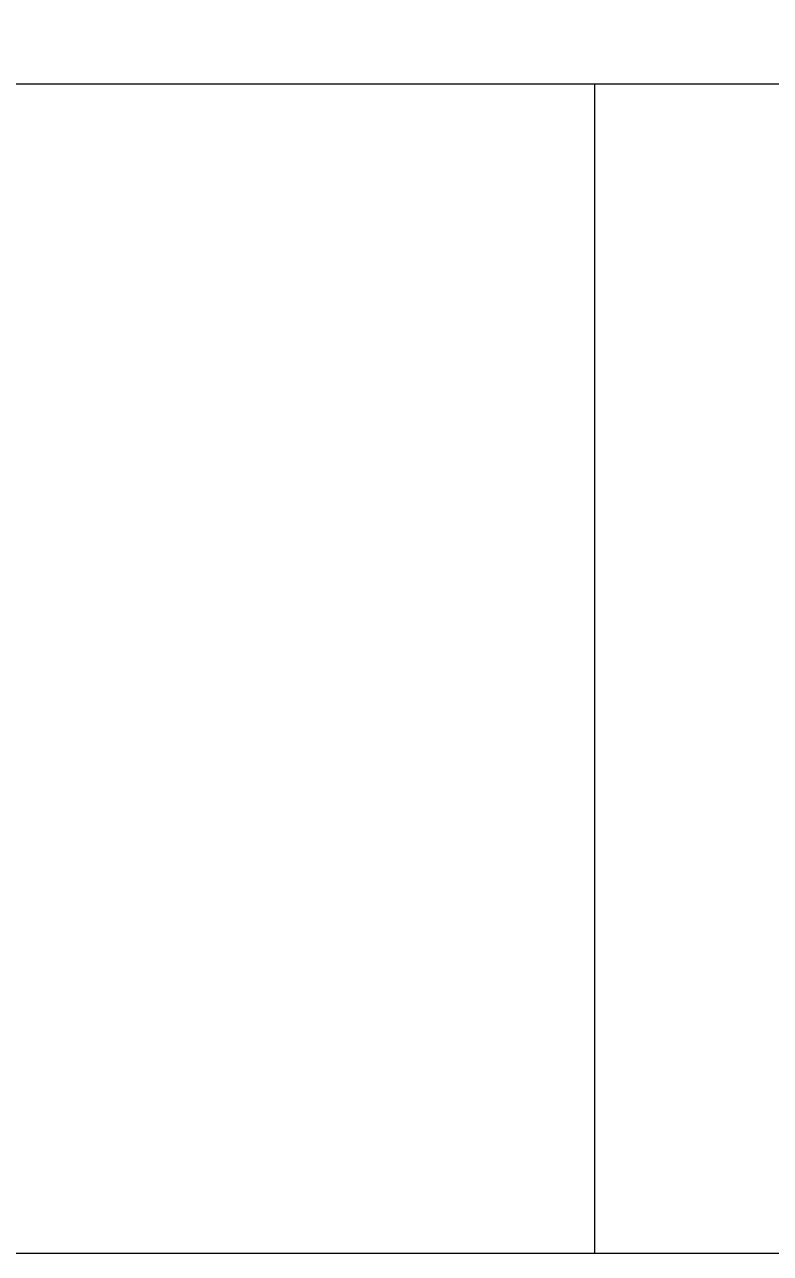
# Model space of a CAD drawing. Extents: x -12260 to 57327, y -29287 to 19916.
# Drawn here: x 45194.82 to 45207.28, y -3659.6 to -3639.08 of the extents above; entities that cross this region are included whole.
import ezdxf

# ---------------------------------------------------------------- set-up
doc = ezdxf.new("R2010")
doc.units = 0
doc.header["$LTSCALE"] = 0.25
doc.linetypes.add('DASHDOT', pattern=[25.4, 12.7, -6.35, 0, -6.35])
for name, color, linetype, lineweight in [('01-First Floor$0$LOADING', 253, 'Continuous', 5), ('01-First Floor$0$NEW Wall', 166, 'Continuous', 5), ('E-DIM', 6, 'Continuous', 18), ('E-LITE-CLNG-CNDT', 6, 'DASHDOT', 35)]:
    doc.layers.add(name, color=color, linetype=linetype, lineweight=lineweight)
doc.styles.get("Standard").update_dxf_attribs({"font": 'romans.shx'})
doc.dimstyles.get("Standard").update_dxf_attribs({"dimtxt": 150, "dimasz": 150, "dimexe": 0.18, "dimexo": 0.0625, "dimgap": 0.09, "dimtad": 0, "dimtih": 1, "dimtoh": 1, "dimdec": 0, "dimlfac": 0.1, "dimzin": 0, "dimdsep": 46, "dimtxsty": 'Standard', "dimcen": 0.09, "dimclrd": 6, "dimadec": 0, "dimazin": 0, "dimtfac": 1, "dimtdec": 0, "dimtofl": 0, "dimtmove": 0, "dimatfit": 3, "dimfxl": 1, "dimtolj": 1, "dimtzin": 0, "dimarcsym": 0})

# ---------------------------------------------------------------- blocks, each defined once
blk = doc.blocks.new('*X410')
at = {"color": 0}
for p, q in [((5, 3), (5, 3)), ((5, 3), (5, 3)), ((5, 3), (5, 3)), ((5, 3), (5, 3)), ((5, 3), (5, 3)), ((5, 3), (5, 3)), ((5, 3), (5, 3)), ((5, 3), (5, 3)), ((5, 3), (5, 3)), ((5, 3), (5, 3)), ((5, 3), (5, 3)), ((5, 3), (5, 3)), ((5, 3), (5, 3)), ((5, 3), (5, 3)), ((5, 3), (5, 3)), ((5, 3), (5, 3)), ((5, 3), (5, 3)), ((5, 3), (5, 3)), ((5, 3), (5, 3)), ((5, 3), (5, 3)), ((5, 3), (5, 3)), ((5, 3), (5, 3)), ((5, 3), (5, 3)), ((5, 3), (5, 3)), ((5, 3), (5, 3)), ((5, 3), (5, 3)), ((5, 3), (5, 3)), ((5, 3), (5, 3)), ((5, 3), (5, 3)), ((5, 3), (5, 3)), ((5, 3), (5, 3)), ((5, 3), (5, 3)), ((5, 3), (5, 3)), ((5, 3), (5, 3)), ((5, 3), (5, 3)), ((5, 3), (5, 3)), ((5, 3), (5, 3)), ((5, 3), (5, 3)), ((5, 3), (5, 3)), ((5, 3), (5, 3)), ((5, 3), (5, 3)), ((5, 3), (5, 3)), ((5, 3), (5, 3)), ((5, 3), (5, 3)), ((5, 3), (5, 3)), ((5, 3), (5, 3)), ((5, 3), (5, 3)), ((5, 3), (5, 3)), ((5, 3), (5, 3)), ((5, 3), (5, 3)), ((5, 3), (5, 3)), ((5, 3), (5, 3)), ((5, 3), (5, 3)), ((5, 3), (5, 3)), ((5, 3), (5, 3)), ((5, 3), (5, 3)), ((5, 3), (5, 3)), ((5, 3), (5, 3)), ((5, 3), (5, 3)), ((5, 3), (5, 3)), ((5, 3), (5, 3)), ((5, 3), (5, 3)), ((5, 3), (5, 3)), ((5, 3), (5, 3)), ((5, 3), (5, 3)), ((5, 3), (5, 3)), ((6, 3), (5, 3)), ((5, 3), (5, 3)), ((6, 3), (5, 3)), ((5, 3), (5, 3)), ((6, 3), (5, 3)), ((5, 3), (5, 3)), ((6, 3), (5, 3)), ((5, 3), (5, 3)), ((5, 3), (5, 3)), ((5, 3), (5, 3)), ((5, 3), (5, 3)), ((5, 3), (5, 3)), ((5, 3), (5, 3)), ((5, 3), (5, 3)), ((5, 3), (5, 3)), ((5, 3), (5, 3)), ((5, 3), (5, 3)), ((5, 3), (5, 3)), ((5, 3), (5, 3)), ((5, 3), (5, 3)), ((5, 3), (5, 3)), ((5, 3), (5, 3)), ((5, 3), (5, 3)), ((5, 3), (5, 3)), ((5, 3), (5, 3)), ((5, 3), (5, 3)), ((5, 3), (5, 3)), ((5, 3), (5, 3)), ((5, 3), (5, 3)), ((5, 3), (5, 3)), ((6, 3), (6, 3)), ((6, 3), (6, 3)), ((6, 3), (6, 3)), ((6, 3), (6, 3)), ((6, 3), (6, 3)), ((6, 3), (6, 3)), ((6, 3), (6, 3)), ((6, 3), (6, 3)), ((6, 3), (6, 3)), ((6, 3), (6, 3)), ((6, 3), (6, 3)), ((6, 3), (6, 3)), ((6, 3), (6, 3)), ((6, 3), (6, 3)), ((6, 3), (6, 3)), ((6, 3), (6, 3)), ((6, 3), (6, 3)), ((6, 3), (6, 3)), ((6, 3), (6, 3)), ((6, 3), (6, 3)), ((6, 3), (6, 3)), ((6, 3), (6, 3)), ((6, 3), (6, 3)), ((6, 3), (6, 3)), ((6, 3), (6, 3)), ((6, 3), (6, 3)), ((6, 3), (6, 3)), ((6, 3), (6, 3)), ((6, 3), (6, 3)), ((6, 3), (6, 3)), ((6, 3), (6, 3)), ((6, 3), (6, 3)), ((6, 3), (6, 3)), ((6, 3), (6, 3)), ((6, 3), (6, 3)), ((6, 3), (6, 3)), ((6, 3), (6, 3)), ((6, 3), (6, 3)), ((6, 3), (6, 3)), ((6, 3), (6, 3)), ((6, 3), (6, 3)), ((6, 3), (6, 3)), ((6, 3), (6, 3)), ((6, 3), (6, 3)), ((6, 3), (6, 3)), ((6, 3), (6, 3)), ((6, 3), (6, 3)), ((6, 3), (6, 3)), ((6, 3), (6, 3)), ((6, 3), (6, 3)), ((6, 3), (6, 3)), ((6, 3), (6, 3)), ((6, 3), (6, 3)), ((6, 3), (6, 3)), ((6, 3), (6, 3)), ((6, 3), (6, 3)), ((6, 3), (6, 3)), ((6, 3), (6, 3)), ((6, 3), (6, 3)), ((6, 3), (6, 3)), ((6, 3), (6, 3)), ((6, 3), (6, 3)), ((6, 3), (6, 3)), ((6, 3), (6, 3)), ((6, 3), (6, 3)), ((6, 3), (6, 3)), ((6, 3), (6, 3)), ((6, 3), (6, 3)), ((6, 3), (6, 3)), ((6, 3), (6, 3)), ((6, 3), (6, 3)), ((6, 3), (6, 3)), ((6, 3), (6, 3)), ((6, 3), (6, 3)), ((6, 3), (6, 3)), ((6, 3), (6, 3)), ((6, 3), (6, 3)), ((6, 3), (6, 3)), ((6, 3), (6, 3)), ((6, 3), (6, 3)), ((6, 3), (6, 3)), ((6, 3), (6, 3)), ((6, 3), (6, 3)), ((6, 3), (6, 3)), ((6, 3), (6, 3)), ((6, 3), (6, 3)), ((6, 3), (6, 3)), ((6, 3), (6, 3)), ((6, 3), (6, 3)), ((6, 3), (6, 3)), ((6, 3), (6, 3)), ((6, 3), (6, 3)), ((6, 3), (6, 3)), ((6, 3), (6, 3)), ((6, 3), (6, 3)), ((6, 3), (6, 3)), ((6, 3), (6, 3)), ((6, 3), (6, 3)), ((6, 3), (6, 3)), ((6, 3), (6, 3)), ((6, 3), (6, 3)), ((6, 3), (6, 3)), ((6, 3), (6, 3)), ((6, 3), (6, 3)), ((6, 3), (6, 3)), ((6, 3), (6, 3)), ((6, 3), (6, 3)), ((6, 3), (6, 3)), ((6, 3), (6, 3)), ((6, 3), (6, 3)), ((6, 3), (6, 3)), ((6, 3), (6, 3)), ((6, 3), (6, 3)), ((6, 3), (6, 3)), ((6, 3), (6, 3)), ((6, 3), (6, 3)), ((6, 3), (6, 3)), ((6, 3), (6, 3)), ((6, 3), (6, 3)), ((6, 3), (6, 3)), ((6, 3), (6, 3)), ((6, 3), (6, 3)), ((6, 3), (6, 3)), ((6, 3), (6, 3)), ((6, 3), (6, 3)), ((6, 3), (6, 3)), ((6, 3), (6, 3)), ((6, 3), (6, 3)), ((6, 3), (6, 3)), ((6, 3), (6, 3)), ((6, 3), (6, 3)), ((6, 3), (6, 3)), ((6, 3), (6, 3)), ((6, 3), (6, 3)), ((6, 3), (6, 3)), ((6, 3), (6, 3)), ((6, 3), (6, 3)), ((6, 3), (6, 3)), ((6, 3), (6, 3)), ((6, 3), (6, 3)), ((6, 3), (6, 3)), ((6, 3), (6, 3)), ((6, 3), (6, 3)), ((6, 3), (6, 3)), ((6, 3), (6, 3)), ((6, 3), (6, 3)), ((6, 3), (6, 3)), ((6, 3), (6, 3)), ((6, 3), (6, 3)), ((6, 3), (6, 3)), ((6, 3), (6, 3)), ((6, 3), (6, 3)), ((6, 3), (6, 3)), ((6, 3), (6, 3)), ((6, 3), (6, 3)), ((6, 3), (6, 3)), ((6, 3), (6, 3)), ((6, 3), (6, 3)), ((6, 3), (6, 3)), ((6, 3), (6, 3)), ((6, 3), (6, 3)), ((6, 3), (6, 3)), ((6, 3), (6, 3)), ((6, 3), (6, 3)), ((6, 3), (6, 3)), ((6, 3), (6, 3)), ((6, 3), (6, 3)), ((6, 3), (6, 3)), ((6, 3), (6, 3)), ((6, 3), (6, 3)), ((6, 3), (6, 3)), ((6, 3), (6, 3)), ((6, 3), (6, 3)), ((6, 3), (6, 3)), ((6, 3), (6, 3)), ((6, 3), (6, 3)), ((6, 3), (6, 3)), ((6, 3), (6, 3)), ((6, 3), (6, 3)), ((6, 3), (6, 3)), ((6, 3), (6, 3)), ((6, 3), (6, 3)), ((6, 3), (6, 3)), ((6, 3), (6, 3)), ((6, 3), (6, 3)), ((6, 3), (6, 3)), ((6, 3), (6, 3)), ((6, 3), (6, 3)), ((6, 3), (6, 3)), ((6, 3), (6, 3)), ((6, 3), (6, 3)), ((6, 3), (6, 3)), ((6, 3), (6, 3)), ((6, 3), (6, 3)), ((6, 3), (6, 3)), ((6, 3), (6, 3)), ((6, 3), (6, 3)), ((6, 3), (6, 3)), ((6, 3), (6, 3)), ((6, 3), (6, 3)), ((6, 3), (6, 3)), ((6, 3), (6, 3)), ((6, 3), (6, 3)), ((6, 3), (6, 3)), ((6, 3), (5, 3)), ((6, 3), (5, 3)), ((6, 3), (5, 3)), ((6, 3), (5, 3)), ((6, 3), (5, 3)), ((6, 3), (6, 3)), ((6, 3), (6, 3)), ((6, 3), (6, 3)), ((6, 3), (6, 3)), ((6, 3), (6, 3)), ((6, 3), (6, 3)), ((6, 3), (6, 3)), ((6, 3), (6, 3)), ((6, 3), (6, 3)), ((6, 3), (6, 3)), ((6, 3), (6, 3)), ((6, 3), (6, 3)), ((6, 3), (6, 3)), ((6, 3), (6, 3)), ((6, 3), (6, 3)), ((6, 3), (6, 3)), ((6, 3), (6, 3)), ((6, 3), (6, 3)), ((6, 3), (6, 3)), ((6, 3), (6, 3)), ((6, 3), (6, 3)), ((6, 3), (6, 3)), ((6, 3), (6, 3)), ((6, 3), (6, 3)), ((6, 3), (6, 3)), ((6, 3), (6, 3)), ((6, 3), (6, 3)), ((6, 3), (6, 3)), ((6, 3), (6, 3)), ((6, 3), (6, 3)), ((6, 3), (6, 3)), ((6, 3), (6, 3)), ((6, 3), (6, 3)), ((6, 3), (6, 3)), ((6, 3), (6, 3)), ((6, 3), (6, 3)), ((6, 3), (6, 3)), ((6, 3), (6, 3)), ((6, 3), (6, 3)), ((6, 3), (6, 3)), ((6, 3), (6, 3)), ((6, 3), (6, 3)), ((6, 3), (6, 3)), ((6, 3), (6, 3)), ((6, 3), (6, 3)), ((6, 3), (6, 3)), ((6, 3), (6, 3)), ((6, 3), (6, 3)), ((6, 3), (6, 3)), ((6, 3), (6, 3)), ((6, 3), (6, 3)), ((6, 3), (6, 3)), ((6, 3), (6, 3)), ((6, 3), (6, 3)), ((6, 3), (6, 3)), ((6, 3), (6, 3)), ((6, 3), (6, 3)), ((6, 3), (6, 3)), ((6, 3), (6, 3)), ((6, 3), (6, 3)), ((6, 3), (6, 3)), ((6, 3), (6, 3)), ((6, 3), (6, 3)), ((6, 3), (6, 3)), ((6, 3), (6, 3)), ((6, 3), (6, 3)), ((6, 3), (6, 3)), ((6, 3), (6, 3)), ((6, 3), (6, 3)), ((6, 3), (6, 3)), ((6, 3), (6, 3)), ((6, 3), (6, 3)), ((6, 3), (6, 3)), ((6, 3), (6, 3)), ((6, 3), (6, 3)), ((6, 3), (6, 3)), ((6, 3), (6, 3)), ((6, 3), (6, 3)), ((6, 3), (6, 3)), ((6, 3), (6, 3)), ((6, 3), (6, 3)), ((6, 3), (6, 3)), ((6, 3), (6, 3)), ((6, 3), (6, 3)), ((6, 3), (6, 3)), ((6, 3), (6, 3)), ((6, 3), (6, 3)), ((6, 3), (6, 3)), ((6, 3), (6, 3)), ((6, 3), (6, 3)), ((6, 3), (6, 3)), ((6, 3), (6, 3)), ((6, 3), (6, 3)), ((6, 3), (6, 3)), ((6, 3), (6, 3)), ((6, 3), (6, 3)), ((6, 3), (6, 3)), ((6, 3), (6, 3)), ((6, 3), (6, 3)), ((6, 3), (6, 3)), ((6, 3), (6, 3)), ((6, 3), (6, 3)), ((6, 3), (6, 3)), ((6, 3), (6, 3)), ((6, 3), (6, 3)), ((6, 3), (6, 3)), ((6, 3), (6, 3)), ((6, 3), (6, 3)), ((6, 3), (6, 3)), ((6, 3), (6, 3)), ((6, 3), (6, 3)), ((6, 3), (6, 3)), ((6, 3), (6, 3)), ((6, 3), (6, 3)), ((6, 3), (6, 3)), ((6, 3), (6, 3)), ((6, 3), (6, 3)), ((6, 3), (6, 3)), ((6, 3), (6, 3)), ((6, 3), (6, 3)), ((6, 3), (6, 3)), ((6, 3), (6, 3)), ((6, 3), (6, 3)), ((6, 3), (6, 3)), ((6, 3), (6, 3)), ((6, 3), (6, 3)), ((6, 3), (6, 3)), ((6, 3), (6, 3)), ((6, 3), (6, 3)), ((6, 3), (6, 3)), ((6, 3), (6, 3)), ((6, 3), (6, 3)), ((6, 3), (6, 3)), ((6, 3), (6, 3)), ((6, 3), (6, 3)), ((6, 3), (6, 3)), ((6, 3), (6, 3)), ((6, 3), (6, 3)), ((6, 3), (6, 3)), ((6, 3), (6, 3)), ((6, 3), (6, 3)), ((6, 3), (6, 3)), ((6, 3), (6, 3)), ((6, 3), (6, 3)), ((6, 3), (6, 3)), ((6, 3), (6, 3)), ((6, 3), (6, 3)), ((6, 3), (6, 3)), ((6, 3), (6, 3)), ((6, 3), (6, 3)), ((6, 3), (6, 3)), ((6, 3), (6, 3)), ((6, 3), (6, 3)), ((6, 3), (6, 3)), ((6, 3), (6, 3)), ((6, 3), (6, 3)), ((6, 3), (6, 3)), ((6, 3), (6, 3)), ((6, 3), (6, 3)), ((6, 3), (6, 3)), ((6, 3), (6, 3)), ((6, 3), (6, 3)), ((6, 3), (6, 3)), ((6, 3), (6, 3)), ((6, 3), (6, 3)), ((6, 3), (6, 3)), ((6, 3), (6, 3)), ((6, 3), (6, 3)), ((6, 3), (6, 3)), ((6, 3), (6, 3)), ((6, 3), (6, 3)), ((6, 3), (6, 3)), ((6, 3), (6, 3)), ((6, 3), (6, 3)), ((6, 3), (6, 3)), ((6, 3), (6, 3)), ((6, 3), (6, 3)), ((6, 3), (6, 3)), ((6, 3), (6, 3)), ((6, 3), (6, 3)), ((6, 3), (6, 3)), ((6, 3), (6, 3)), ((6, 3), (6, 3)), ((6, 3), (6, 3)), ((6, 3), (6, 3)), ((6, 3), (6, 3)), ((6, 3), (6, 3)), ((6, 3), (6, 3)), ((6, 3), (6, 3)), ((6, 3), (6, 3)), ((6, 3), (6, 3)), ((6, 3), (6, 3)), ((6, 3), (6, 3)), ((6, 3), (6, 3)), ((6, 3), (6, 3)), ((6, 3), (6, 3)), ((6, 3), (6, 3)), ((6, 3), (6, 3)), ((6, 3), (6, 3)), ((6, 3), (6, 3)), ((6, 3), (6, 3)), ((6, 3), (6, 3)), ((6, 3), (6, 3)), ((6, 3), (6, 3)), ((6, 3), (6, 3)), ((6, 3), (6, 3)), ((6, 3), (6, 3)), ((6, 3), (6, 3)), ((6, 3), (6, 3)), ((6, 3), (6, 3)), ((6, 3), (6, 3)), ((6, 3), (6, 3)), ((6, 3), (6, 3)), ((6, 3), (6, 3)), ((6, 3), (6, 3)), ((6, 3), (6, 3)), ((6, 3), (6, 3)), ((6, 3), (6, 3)), ((6, 3), (6, 3)), ((6, 3), (6, 3)), ((6, 3), (6, 3)), ((6, 3), (6, 3)), ((6, 3), (6, 3)), ((6, 3), (6, 3)), ((6, 3), (6, 3)), ((6, 3), (6, 3)), ((6, 3), (6, 3)), ((6, 3), (6, 3)), ((6, 3), (6, 3)), ((6, 3), (6, 3)), ((6, 3), (6, 3)), ((6, 3), (6, 3)), ((6, 3), (6, 3)), ((6, 3), (6, 3)), ((6, 3), (6, 3)), ((6, 3), (6, 3)), ((6, 3), (6, 3)), ((6, 3), (6, 3)), ((6, 3), (6, 3)), ((6, 3), (6, 3)), ((6, 3), (6, 3)), ((6, 3), (6, 3)), ((6, 3), (6, 3)), ((6, 3), (6, 3)), ((6, 3), (6, 3)), ((6, 3), (6, 3)), ((6, 3), (6, 3)), ((6, 3), (6, 3)), ((6, 3), (6, 3)), ((6, 3), (6, 3)), ((6, 3), (6, 3)), ((6, 3), (6, 3)), ((6, 3), (6, 3)), ((6, 3), (6, 3)), ((6, 3), (6, 3)), ((6, 3), (6, 3)), ((6, 3), (6, 3)), ((6, 3), (6, 3)), ((6, 3), (6, 3)), ((6, 3), (6, 3)), ((6, 3), (6, 3)), ((6, 3), (6, 3)), ((6, 3), (6, 3)), ((6, 3), (6, 3)), ((6, 3), (6, 3)), ((6, 3), (6, 3)), ((6, 3), (6, 3)), ((6, 3), (6, 3)), ((6, 3), (6, 3)), ((6, 3), (6, 3)), ((6, 3), (6, 3)), ((6, 3), (6, 3)), ((6, 3), (6, 3)), ((6, 3), (6, 3)), ((6, 3), (6, 3)), ((6, 3), (6, 3)), ((6, 3), (6, 3)), ((6, 3), (6, 3)), ((6, 3), (6, 3)), ((6, 3), (6, 3)), ((6, 3), (6, 3)), ((6, 3), (6, 3)), ((6, 3), (6, 3)), ((6, 3), (6, 3)), ((6, 3), (6, 3)), ((6, 3), (6, 3)), ((6, 3), (6, 3)), ((6, 3), (6, 3)), ((6, 3), (6, 3)), ((6, 3), (6, 3)), ((6, 3), (6, 3)), ((6, 3), (6, 3)), ((6, 3), (6, 3)), ((6, 3), (6, 3)), ((6, 3), (6, 3)), ((6, 3), (6, 3)), ((6, 3), (6, 3)), ((6, 3), (6, 3)), ((6, 3), (6, 3)), ((6, 3), (6, 3)), ((6, 3), (6, 3)), ((6, 3), (6, 3)), ((6, 3), (6, 3)), ((6, 3), (6, 3)), ((6, 3), (6, 3)), ((6, 3), (6, 3)), ((6, 3), (6, 3)), ((6, 3), (6, 3)), ((6, 3), (6, 3)), ((6, 3), (6, 3)), ((6, 3), (6, 3)), ((6, 3), (6, 3)), ((6, 3), (6, 3)), ((6, 3), (6, 3)), ((6, 3), (6, 3)), ((6, 3), (6, 3)), ((6, 3), (6, 3))]:
    blk.add_line(p, q, dxfattribs=at)
blk = doc.blocks.new('*X411')
at = {"color": 0}
for p, q in [((13, 1), (13, 1)), ((13, 1), (13, 1)), ((13, 1), (13, 1)), ((13, 1), (13, 1)), ((13, 1), (13, 1)), ((13, 1), (13, 1)), ((13, 1), (13, 1)), ((13, 1), (13, 1)), ((13, 1), (13, 1)), ((13, 1), (13, 1)), ((13, 1), (13, 1)), ((13, 1), (13, 1)), ((13, 1), (13, 1)), ((13, 1), (13, 1)), ((13, 1), (13, 1)), ((13, 1), (14, 1)), ((13, 1), (14, 1)), ((13, 1), (14, 1)), ((13, 1), (13, 1)), ((13, 1), (13, 1)), ((13, 1), (13, 1)), ((13, 1), (13, 1)), ((13, 1), (13, 1)), ((13, 1), (13, 1)), ((13, 1), (13, 1)), ((13, 1), (13, 1)), ((13, 1), (13, 1)), ((13, 1), (13, 1)), ((13, 1), (13, 1)), ((13, 1), (13, 1)), ((13, 1), (13, 1)), ((13, 1), (13, 1)), ((13, 1), (13, 1)), ((13, 1), (13, 1)), ((13, 1), (13, 1)), ((13, 1), (13, 1)), ((13, 1), (13, 1)), ((13, 1), (13, 1)), ((13, 1), (13, 1)), ((13, 1), (13, 1)), ((13, 1), (13, 1)), ((13, 1), (13, 1)), ((13, 1), (13, 1)), ((13, 1), (13, 1)), ((13, 1), (13, 1)), ((13, 1), (13, 1)), ((13, 1), (13, 1)), ((13, 1), (13, 1)), ((13, 1), (13, 1)), ((13, 1), (13, 1)), ((13, 1), (13, 1)), ((13, 1), (13, 1)), ((13, 1), (13, 1)), ((13, 1), (13, 1)), ((13, 1), (13, 1)), ((13, 1), (13, 1)), ((13, 1), (13, 1)), ((13, 1), (13, 1)), ((13, 1), (13, 1)), ((13, 1), (13, 1)), ((13, 1), (13, 1)), ((13, 1), (13, 1)), ((13, 1), (13, 1)), ((13, 1), (13, 1)), ((13, 1), (13, 1)), ((13, 1), (13, 1)), ((13, 1), (13, 1)), ((13, 1), (13, 1)), ((13, 1), (13, 1)), ((13, 1), (13, 1)), ((13, 1), (13, 1)), ((13, 1), (13, 1)), ((13, 1), (13, 1)), ((13, 1), (13, 1)), ((13, 1), (13, 1)), ((13, 1), (13, 1)), ((13, 1), (13, 1)), ((13, 1), (13, 1)), ((13, 1), (13, 1)), ((13, 1), (13, 1)), ((13, 1), (13, 1)), ((13, 1), (13, 1)), ((13, 1), (13, 1)), ((13, 1), (13, 1)), ((13, 1), (13, 1)), ((13, 1), (13, 1)), ((13, 1), (13, 1)), ((13, 1), (13, 1)), ((13, 1), (13, 1)), ((13, 1), (13, 1)), ((13, 1), (13, 1)), ((13, 1), (13, 1)), ((13, 1), (13, 1)), ((13, 1), (13, 1)), ((13, 1), (13, 1)), ((13, 1), (13, 1)), ((13, 1), (13, 1)), ((13, 1), (13, 1)), ((13, 1), (13, 1)), ((13, 1), (13, 1)), ((13, 1), (13, 1)), ((13, 1), (13, 1)), ((13, 1), (13, 1)), ((13, 1), (13, 1)), ((13, 1), (13, 1)), ((13, 1), (13, 1)), ((13, 1), (13, 1)), ((13, 1), (13, 1)), ((13, 1), (13, 1)), ((13, 1), (13, 1)), ((13, 1), (13, 1)), ((13, 1), (13, 1)), ((13, 1), (13, 1)), ((13, 1), (13, 1)), ((13, 1), (13, 1)), ((13, 1), (13, 1)), ((13, 1), (13, 1)), ((13, 1), (13, 1)), ((13, 1), (13, 1)), ((13, 1), (13, 1)), ((13, 1), (13, 1)), ((13, 1), (13, 1)), ((13, 1), (13, 1)), ((13, 1), (14, 1)), ((13, 0), (13, 0)), ((13, 0), (13, 0)), ((13, 0), (13, 0)), ((13, 0), (13, 0)), ((13, 0), (13, 0)), ((13, 0), (13, 0)), ((13, 0), (13, 0)), ((13, 0), (13, 0)), ((13, 0), (13, 0)), ((13, 0), (13, 0)), ((13, 0), (13, 0)), ((13, 0), (13, 0)), ((13, 0), (13, 0)), ((13, 0), (13, 0)), ((13, 0), (13, 0)), ((13, 0), (13, 0)), ((13, 0), (13, 0)), ((13, 0), (13, 0)), ((13, 0), (13, 0)), ((13, 0), (13, 0)), ((13, 0), (13, 0)), ((13, 0), (13, 0)), ((13, 0), (13, 0)), ((13, 0), (13, 0)), ((13, 0), (13, 0)), ((13, 0), (13, 0)), ((13, 0), (13, 0)), ((13, 0), (13, 0)), ((13, 0), (13, 0)), ((13, 0), (13, 0)), ((13, 0), (13, 0)), ((13, 0), (13, 0)), ((13, 0), (13, 0)), ((13, 0), (13, 0)), ((13, 0), (13, 0)), ((13, 0), (13, 0)), ((13, 0), (13, 0)), ((13, 0), (13, 0)), ((13, 0), (13, 0)), ((13, 0), (13, 0)), ((13, 0), (13, 0)), ((13, 0), (13, 0)), ((13, 0), (13, 0)), ((13, 0), (13, 0)), ((13, 0), (13, 0)), ((13, 0), (13, 0)), ((13, 0), (13, 0)), ((13, 0), (13, 0)), ((13, 0), (14, 0)), ((13, 0), (14, 0)), ((13, 0), (13, 0)), ((13, 0), (14, 0)), ((14, 1), (14, 1)), ((14, 1), (14, 1)), ((14, 1), (14, 1)), ((14, 1), (14, 1)), ((14, 1), (14, 1)), ((14, 1), (14, 1)), ((14, 1), (14, 1)), ((14, 1), (14, 1)), ((14, 1), (14, 1)), ((14, 1), (14, 1)), ((14, 1), (14, 1)), ((14, 1), (14, 1)), ((14, 1), (14, 1)), ((14, 1), (14, 1)), ((14, 1), (14, 1)), ((14, 1), (14, 1)), ((14, 1), (14, 1)), ((14, 1), (14, 1)), ((14, 1), (14, 1)), ((14, 1), (14, 1)), ((14, 1), (14, 1)), ((14, 1), (14, 1)), ((14, 1), (14, 1)), ((14, 1), (14, 1)), ((14, 1), (14, 1)), ((14, 1), (14, 1)), ((14, 1), (14, 1)), ((14, 1), (14, 1)), ((14, 1), (14, 1)), ((14, 1), (14, 1)), ((14, 1), (14, 1)), ((14, 1), (14, 1)), ((14, 1), (14, 1)), ((14, 1), (14, 1)), ((14, 1), (14, 1)), ((14, 1), (14, 1)), ((14, 1), (14, 1)), ((14, 1), (14, 1)), ((14, 1), (14, 1)), ((14, 1), (14, 1)), ((14, 1), (14, 1)), ((14, 1), (14, 1)), ((14, 1), (14, 1)), ((14, 1), (14, 1)), ((14, 1), (14, 1)), ((14, 1), (14, 1)), ((14, 1), (14, 1)), ((14, 1), (14, 1)), ((14, 1), (14, 1)), ((14, 1), (14, 1)), ((14, 1), (14, 1)), ((14, 1), (14, 1)), ((14, 1), (14, 1)), ((14, 1), (14, 1)), ((14, 1), (14, 1)), ((14, 1), (14, 1)), ((14, 1), (14, 1)), ((14, 1), (14, 1)), ((14, 1), (14, 1)), ((14, 1), (14, 1)), ((14, 1), (14, 1)), ((14, 1), (14, 1)), ((14, 1), (14, 1)), ((14, 1), (14, 1)), ((14, 1), (14, 1)), ((14, 1), (14, 1)), ((14, 1), (14, 1)), ((14, 1), (14, 1)), ((14, 1), (14, 1)), ((14, 1), (14, 1)), ((14, 1), (14, 1)), ((14, 1), (14, 1)), ((14, 1), (14, 1)), ((14, 1), (14, 1)), ((14, 1), (14, 1)), ((14, 1), (14, 1)), ((14, 1), (14, 1)), ((14, 1), (14, 1)), ((14, 1), (14, 1)), ((14, 1), (14, 1)), ((14, 1), (14, 1)), ((14, 1), (14, 1)), ((14, 1), (14, 1)), ((14, 1), (14, 1)), ((14, 1), (14, 1)), ((14, 1), (14, 1)), ((14, 1), (14, 1)), ((14, 1), (14, 1)), ((14, 1), (14, 1)), ((14, 1), (14, 1)), ((14, 1), (14, 1)), ((14, 1), (14, 1)), ((14, 1), (14, 1)), ((14, 1), (14, 1)), ((14, 0), (14, 0)), ((14, 0), (14, 0)), ((14, 0), (14, 0)), ((14, 0), (14, 0)), ((14, 0), (14, 0)), ((14, 0), (14, 0)), ((14, 0), (14, 0)), ((14, 0), (14, 0)), ((14, 0), (14, 0)), ((14, 0), (14, 0)), ((14, 0), (14, 0)), ((14, 0), (14, 0)), ((14, 0), (14, 0)), ((14, 0), (14, 0)), ((14, 0), (14, 0)), ((14, 0), (14, 0)), ((14, 0), (14, 0)), ((14, 0), (14, 0)), ((14, 0), (14, 0)), ((14, 0), (14, 0)), ((14, 0), (14, 0)), ((14, 0), (14, 0)), ((14, 0), (14, 0)), ((14, 0), (14, 0)), ((14, 0), (14, 0)), ((14, 0), (14, 0)), ((14, 0), (14, 0)), ((14, 0), (14, 0)), ((14, 0), (14, 0)), ((14, 0), (14, 0)), ((14, 0), (14, 0)), ((14, 0), (14, 0)), ((14, 0), (14, 0)), ((14, 0), (14, 0)), ((14, 0), (14, 0)), ((14, 0), (14, 0)), ((14, 0), (14, 0)), ((14, 0), (14, 0)), ((14, 0), (14, 0)), ((14, 0), (14, 0)), ((14, 0), (14, 0)), ((14, 0), (14, 0)), ((14, 0), (14, 0)), ((14, 0), (14, 0)), ((14, 0), (14, 0)), ((14, 0), (14, 0)), ((14, 0), (14, 0)), ((14, 0), (14, 0)), ((13, 0), (13, 0)), ((13, 0), (14, 0)), ((13, 0), (13, 0)), ((13, 0), (14, 0)), ((13, 0), (13, 0)), ((13, 0), (14, 0)), ((13, 0), (13, 0)), ((13, 0), (13, 0)), ((13, 0), (13, 0)), ((13, 0), (13, 0)), ((13, 0), (14, 0)), ((13, 0), (13, 0)), ((13, 0), (14, 0)), ((13, 0), (13, 0)), ((13, 0), (14, 0)), ((13, 0), (13, 0)), ((13, 0), (14, 0)), ((13, 0), (13, 0)), ((13, 0), (14, 0)), ((13, 0), (13, 0)), ((13, 0), (14, 0)), ((13, 0), (13, 0)), ((13, 0), (14, 0)), ((13, 0), (13, 0)), ((13, 0), (13, 0)), ((13, 0), (13, 0)), ((13, 0), (14, 0)), ((13, 0), (13, 0)), ((13, 0), (14, 0)), ((13, 0), (13, 0)), ((13, 0), (14, 0)), ((13, 0), (13, 0)), ((13, 0), (14, 0)), ((13, 0), (13, 0)), ((13, 0), (13, 0)), ((13, 0), (13, 0)), ((13, 0), (13, 0)), ((13, 0), (13, 0)), ((13, 0), (13, 0)), ((13, 0), (13, 0)), ((13, 0), (13, 0)), ((13, 0), (13, 0)), ((13, 0), (13, 0)), ((13, 0), (13, 0)), ((13, 0), (13, 0)), ((13, 0), (13, 0)), ((13, 0), (13, 0)), ((13, 0), (13, 0)), ((13, 0), (13, 0)), ((13, 0), (13, 0)), ((13, 0), (13, 0)), ((13, 0), (13, 0)), ((13, 0), (13, 0)), ((13, 0), (13, 0)), ((13, 0), (13, 0)), ((13, 0), (13, 0)), ((13, 0), (13, 0)), ((13, 0), (13, 0)), ((13, 0), (13, 0)), ((13, 0), (13, 0)), ((13, 0), (13, 0)), ((13, 0), (13, 0)), ((13, 0), (13, 0)), ((13, 0), (13, 0)), ((13, -1), (13, -1)), ((13, -1), (13, -1)), ((13, -1), (13, -1)), ((13, -1), (13, -1)), ((13, -1), (13, -1)), ((13, -1), (14, -1)), ((13, -1), (13, -1)), ((14, 0), (14, 0)), ((14, 0), (14, 0)), ((14, 0), (14, 0)), ((14, 0), (14, 0)), ((14, 0), (14, 0)), ((14, 0), (14, 0)), ((14, 0), (14, 0)), ((14, 0), (14, 0)), ((14, 0), (14, 0)), ((14, 0), (14, 0)), ((14, 0), (14, 0)), ((14, 0), (14, 0)), ((14, 0), (14, 0)), ((14, 0), (14, 0)), ((14, 0), (14, 0)), ((13, 0), (14, 0)), ((14, 0), (14, 0)), ((14, 0), (14, 0)), ((14, 0), (14, 0)), ((14, 0), (14, 0)), ((14, 0), (14, 0)), ((14, 0), (14, 0)), ((14, 0), (14, 0)), ((14, 0), (14, 0)), ((14, 0), (14, 0)), ((14, 0), (14, 0)), ((14, 0), (14, 0)), ((14, 0), (14, 0)), ((14, 0), (14, 0)), ((14, 0), (14, 0)), ((14, 0), (14, 0)), ((14, 0), (14, 0)), ((14, 0), (14, 0)), ((14, 0), (14, 0)), ((14, 0), (14, 0)), ((14, 0), (14, 0)), ((14, 0), (14, 0)), ((14, 0), (14, 0)), ((14, 0), (14, 0)), ((14, 0), (14, 0)), ((14, 0), (14, 0)), ((14, 0), (14, 0)), ((14, 0), (14, 0)), ((14, 0), (14, 0)), ((14, 0), (14, 0)), ((14, 0), (14, 0)), ((14, 0), (14, 0)), ((14, 0), (14, 0)), ((14, 0), (14, 0)), ((14, 0), (14, 0)), ((14, -1), (14, -1)), ((14, -1), (14, -1)), ((14, -1), (14, -1)), ((14, -1), (14, -1)), ((14, -1), (14, -1))]:
    blk.add_line(p, q, dxfattribs=at)
blk = doc.blocks.new('01-First Floor$0$GF21018-P')
at = {"color": 0}
for p, q in [((0.220494, 0.475631), (0.220494, 0.067498)), ((0.240011, 0.322592), (0.240011, 0.140001)), ((0.220494, 0.293723), (0.240011, 0.293723))]:
    blk.add_line(p, q, dxfattribs=at)
for points in [[(0.240011, 0.293723), (0.240011, 0.293723), (0.240011, 0.293723), (0.240011, 0.293723), (0.240011, 0.293723), (0.240011, 0.293723), (0.240011, 0.293723), (0.240011, 0.293723), (0.240011, 0.293723), (0.240011, 0.293723), (0.240011, 0.293723), (0.240011, 0.293723), (0.240011, 0.293723), (0.240011, 0.293723), (0.240011, 0.293723), (0.240011, 0.293723), (0.240011, 0.293723), (0.240011, 0.293723), (0.240011, 0.293723), (0.240011, 0.293723), (0.240011, 0.293723), (0.240011, 0.293723), (0.240011, 0.293723), (0.240011, 0.293723), (0.240011, 0.293723), (0.240011, 0.293723), (0.240011, 0.293723), (0.240011, 0.293723), (0.240011, 0.293723), (0.240011, 0.293723), (0.240011, 0.293723), (0.240011, 0.293723), (0.240011, 0.293723), (0.240011, 0.293723), (0.240011, 0.293723), (0.240011, 0.293723), (0.240011, 0.293723), (0.240011, 0.293723), (0.240011, 0.293723), (0.240011, 0.293723), (0.240011, 0.293723), (0.240011, 0.293723), (0.240011, 0.293723), (0.240011, 0.293723), (0.240011, 0.293723), (0.240011, 0.293723), (0.240011, 0.293723), (0.240011, 0.293723), (0.240011, 0.293723), (0.240011, 0.293723), (0.240011, 0.293723), (0.240011, 0.293723), (0.240011, 0.293723), (0.240011, 0.293723), (0.240011, 0.293723), (0.240011, 0.293723), (0.240011, 0.293723), (0.240011, 0.293723), (0.240011, 0.293723), (0.240011, 0.293723), (0.240011, 0.293723), (0.240011, 0.293723), (0.240011, 0.293723), (0.240011, 0.293723), (0.240011, 0.293723), (0.240011, 0.293723), (0.240011, 0.293723), (0.240011, 0.293723), (0.240011, 0.293723), (0.240011, 0.293723), (0.240011, 0.293723), (0.240011, 0.293723), (0.240011, 0.293723), (0.240011, 0.293723), (0.240011, 0.293723), (0.240011, 0.293723), (0.240011, 0.293723), (0.240011, 0.293723), (0.240011, 0.293723), (0.240011, 0.293723), (0.240011, 0.293723), (0.240011, 0.293723), (0.240011, 0.293723), (0.240011, 0.293723), (0.240011, 0.293723), (0.240011, 0.293723), (0.240011, 0.293723), (0.240011, 0.293723), (0.240011, 0.293723), (0.240011, 0.293723), (0.240011, 0.293723), (0.240011, 0.293723), (0.240011, 0.293723), (0.240011, 0.293723), (0.240011, 0.293723), (0.240011, 0.293723), (0.240011, 0.293723), (0.240011, 0.293723), (0.240011, 0.293723), (0.240011, 0.293723), (0.240011, 0.293723), (0.240011, 0.293723), (0.240011, 0.293723), (0.240011, 0.293723), (0.240011, 0.293723), (0.240011, 0.293723), (0.240011, 0.293723), (0.240011, 0.293723), (0.240011, 0.293723), (0.240011, 0.293723), (0.240011, 0.293723), (0.240011, 0.293723), (0.240011, 0.293723), (0.240011, 0.293723), (0.240011, 0.293723), (0.240011, 0.293723), (0.240011, 0.293723), (0.240011, 0.293723), (0.240011, 0.293723), (0.240011, 0.293723), (0.240011, 0.293723), (0.240011, 0.293723), (0.240011, 0.293723), (0.240011, 0.293723), (0.240011, 0.293723), (0.240011, 0.293723), (0.240011, 0.293723), (0.240011, 0.293723), (0.240011, 0.293723), (0.240011, 0.293723), (0.240011, 0.293723), (0.240011, 0.293723), (0.240011, 0.293723), (0.240011, 0.293723), (0.240011, 0.293723), (0.240011, 0.293723), (0.240011, 0.293723), (0.240011, 0.293723), (0.240011, 0.293723), (0.240011, 0.293723), (0.240011, 0.293723), (0.240011, 0.293723), (0.240011, 0.293723), (0.240011, 0.293723), (0.240011, 0.293723), (0.240011, 0.293723), (0.240011, 0.293723), (0.240011, 0.293723), (0.240011, 0.293723), (0.240011, 0.293723), (0.240011, 0.293723), (0.240011, 0.293723), (0.240011, 0.293723), (0.240011, 0.293723), (0.240011, 0.293723), (0.240011, 0.293723), (0.240011, 0.293723), (0.240011, 0.293723), (0.240011, 0.293723), (0.240011, 0.293723), (0.240011, 0.293723), (0.240011, 0.293723), (0.240011, 0.293723), (0.240011, 0.293723), (0.240011, 0.293723), (0.240011, 0.293723), (0.240011, 0.293723), (0.240011, 0.293723), (0.240011, 0.293723), (0.240011, 0.293723), (0.240011, 0.293723), (0.240011, 0.293723), (0.240011, 0.293723), (0.240011, 0.293723), (0.240011, 0.293723), (0.240011, 0.293723), (0.240011, 0.293723), (0.240011, 0.293723), (0.240011, 0.293723), (0.240011, 0.293723), (0.240011, 0.293723), (0.240011, 0.293723), (0.240011, 0.293723), (0.240011, 0.293723), (0.240011, 0.293723), (0.240011, 0.293723), (0.240011, 0.293723), (0.240011, 0.293723), (0.240011, 0.293723), (0.240011, 0.293723), (0.240011, 0.293723), (0.240011, 0.293723), (0.240011, 0.293723), (0.240011, 0.293723), (0.240011, 0.293723), (0.240011, 0.293723), (0.240011, 0.293723), (0.240011, 0.293723), (0.240011, 0.293723), (0.240011, 0.293723), (0.240011, 0.293723), (0.240011, 0.293723), (0.240011, 0.293723), (0.240011, 0.293723), (0.240011, 0.293723), (0.240011, 0.293723), (0.240011, 0.293723), (0.240011, 0.293723), (0.240011, 0.293723), (0.240011, 0.293723), (0.240011, 0.293723), (0.240011, 0.293723), (0.240011, 0.293723), (0.240011, 0.293723), (0.240011, 0.293723), (0.240011, 0.293723), (0.240011, 0.293723), (0.240011, 0.293723), (0.240011, 0.293723), (0.240011, 0.293723), (0.240011, 0.293723), (0.240011, 0.293723), (0.240011, 0.293723), (0.240011, 0.293723), (0.240011, 0.293723), (0.240011, 0.293723), (0.240011, 0.293723), (0.240011, 0.293723), (0.240011, 0.293723), (0.240011, 0.293723), (0.240011, 0.293723), (0.240011, 0.293723), (0.240011, 0.293723), (0.240011, 0.293723), (0.240011, 0.293723), (0.240011, 0.293723), (0.240011, 0.293723), (0.240011, 0.293723), (0.240011, 0.293723), (0.240011, 0.293723), (0.240011, 0.293723), (0.240011, 0.293723), (0.240011, 0.293723), (0.240011, 0.293723), (0.240011, 0.293723), (0.240011, 0.293723), (0.240011, 0.293723), (0.240011, 0.293723), (0.240011, 0.293723), (0.240011, 0.293723), (0.240011, 0.293723), (0.240011, 0.293723), (0.240011, 0.293723), (0.240011, 0.293723), (0.240011, 0.293723), (0.240011, 0.293723), (0.240011, 0.293723), (0.240011, 0.293723), (0.240011, 0.293723), (0.240011, 0.293723), (0.240011, 0.293723), (0.240011, 0.293723), (0.240011, 0.293723), (0.240011, 0.293723), (0.240011, 0.293723), (0.240011, 0.293723), (0.240011, 0.293723), (0.240011, 0.293723), (0.240011, 0.293723), (0.240011, 0.293723), (0.240011, 0.293723), (0.240011, 0.293723), (0.240011, 0.293723), (0.240011, 0.293723), (0.240011, 0.293723), (0.240011, 0.293723), (0.240011, 0.293723)], [(0.240011, 0.293723), (0.240011, 0.293723), (0.240011, 0.293723), (0.240011, 0.293723), (0.240011, 0.293723), (0.240011, 0.293723), (0.240011, 0.293723), (0.240011, 0.293723), (0.240011, 0.293723), (0.240011, 0.293723), (0.240011, 0.293723), (0.240011, 0.293723), (0.240011, 0.293723), (0.240011, 0.293723), (0.240011, 0.293723), (0.240011, 0.293723), (0.240011, 0.293723), (0.240011, 0.293723), (0.240011, 0.293723), (0.240011, 0.293723), (0.240011, 0.293723), (0.240011, 0.293723), (0.240011, 0.293723), (0.240011, 0.293723), (0.240011, 0.293723), (0.240011, 0.293723), (0.240011, 0.293723), (0.240011, 0.293723), (0.240011, 0.293723), (0.240011, 0.293723), (0.240011, 0.293723), (0.240011, 0.293723), (0.240011, 0.293723), (0.240011, 0.293723), (0.240011, 0.293723), (0.240011, 0.293723), (0.240011, 0.293723), (0.240011, 0.293723), (0.240011, 0.293723), (0.240011, 0.293723), (0.240011, 0.293723), (0.240011, 0.293723), (0.240011, 0.293723), (0.240011, 0.293723), (0.240011, 0.293723), (0.240011, 0.293723), (0.240011, 0.293723), (0.240011, 0.293723), (0.240011, 0.293723), (0.240011, 0.293723), (0.240011, 0.293723), (0.240011, 0.293723), (0.240011, 0.293723), (0.240011, 0.293723), (0.240011, 0.293723), (0.240011, 0.293723), (0.240011, 0.293723), (0.240011, 0.293723), (0.240011, 0.293723), (0.240011, 0.293723), (0.240011, 0.293723), (0.240011, 0.293723), (0.240011, 0.293723), (0.240011, 0.293723), (0.240011, 0.293723), (0.240011, 0.293723), (0.240011, 0.293723), (0.240011, 0.293723), (0.240011, 0.293723), (0.240011, 0.293723), (0.240011, 0.293723), (0.240011, 0.293723), (0.240011, 0.293723), (0.240011, 0.293723), (0.240011, 0.293723), (0.240011, 0.293723), (0.240011, 0.293723), (0.240011, 0.293723), (0.240011, 0.293723), (0.240011, 0.293723), (0.240011, 0.293723), (0.240011, 0.293723), (0.240011, 0.293723), (0.240011, 0.293723), (0.240011, 0.293723), (0.240011, 0.293723), (0.240011, 0.293723), (0.240011, 0.293723), (0.240011, 0.293723), (0.240011, 0.293723), (0.240011, 0.293723), (0.240011, 0.293723), (0.240011, 0.293723), (0.240011, 0.293723), (0.240011, 0.293723), (0.240011, 0.293723), (0.240011, 0.293723), (0.240011, 0.293723), (0.240011, 0.293723), (0.240011, 0.293723), (0.240011, 0.293723), (0.240011, 0.293723), (0.240011, 0.293723), (0.240011, 0.293723), (0.240011, 0.293723), (0.240011, 0.293723), (0.240011, 0.293723), (0.240011, 0.293723), (0.240011, 0.293723), (0.240011, 0.293723), (0.240011, 0.293723), (0.240011, 0.293723), (0.240011, 0.293723), (0.240011, 0.293723), (0.240011, 0.293723), (0.240011, 0.293723), (0.240011, 0.293723), (0.240011, 0.293723), (0.240011, 0.293723), (0.240011, 0.293723), (0.240011, 0.293723), (0.240011, 0.293723), (0.240011, 0.293723), (0.240011, 0.293723), (0.240011, 0.293723), (0.240011, 0.293723), (0.240011, 0.293723), (0.240011, 0.293723), (0.240011, 0.293723), (0.240011, 0.293723), (0.240011, 0.293723), (0.240011, 0.293723), (0.240011, 0.293723), (0.240011, 0.293723), (0.240011, 0.293723), (0.240011, 0.293723), (0.240011, 0.293723), (0.240011, 0.293723), (0.240011, 0.293723), (0.240011, 0.293723), (0.240011, 0.293723), (0.240011, 0.293723), (0.240011, 0.293723), (0.240011, 0.293723), (0.240011, 0.293723), (0.240011, 0.293723), (0.240011, 0.293723), (0.240011, 0.293723), (0.240011, 0.293723), (0.240011, 0.293723), (0.240011, 0.293723), (0.240011, 0.293723), (0.240011, 0.293723), (0.240011, 0.293723), (0.240011, 0.293723), (0.240011, 0.293723), (0.240011, 0.293723), (0.240011, 0.293723), (0.240011, 0.293723), (0.240011, 0.293723), (0.240011, 0.293723), (0.240011, 0.293723), (0.240011, 0.293723), (0.240011, 0.293723), (0.240011, 0.293723), (0.240011, 0.293723), (0.240011, 0.293723), (0.240011, 0.293723), (0.240011, 0.293723), (0.240011, 0.293723), (0.240011, 0.293723), (0.240011, 0.293723), (0.240011, 0.293723), (0.240011, 0.293723), (0.240011, 0.293723), (0.240011, 0.293723), (0.240011, 0.293723), (0.240011, 0.293723), (0.240011, 0.293723), (0.240011, 0.293723), (0.240011, 0.293723), (0.240011, 0.293723), (0.240011, 0.293723), (0.240011, 0.293723), (0.240011, 0.293723), (0.240011, 0.293723), (0.240011, 0.293723), (0.240011, 0.293723), (0.240011, 0.293723), (0.240011, 0.293723), (0.240011, 0.293723), (0.240011, 0.293723), (0.240011, 0.293723), (0.240011, 0.293723), (0.240011, 0.293723), (0.240011, 0.293723), (0.240011, 0.293723), (0.240011, 0.293723), (0.240011, 0.293723), (0.240011, 0.293723), (0.240011, 0.293723), (0.240011, 0.293723), (0.240011, 0.293723), (0.240011, 0.293723), (0.240011, 0.293723), (0.240011, 0.293723), (0.240011, 0.293723), (0.240011, 0.293723), (0.240011, 0.293723), (0.240011, 0.293723), (0.240011, 0.293723), (0.240011, 0.293723), (0.240011, 0.293723), (0.240011, 0.293723), (0.240011, 0.293723), (0.240011, 0.293723), (0.240011, 0.293723), (0.240011, 0.293723), (0.240011, 0.293723)], [(0.240011, 0.293723), (0.240011, 0.293723), (0.240011, 0.293723), (0.240011, 0.293723), (0.240011, 0.293723), (0.240011, 0.293723), (0.240011, 0.293723), (0.240011, 0.293723), (0.240011, 0.293723), (0.240011, 0.293723), (0.240011, 0.293723), (0.240011, 0.293723), (0.240011, 0.293723), (0.240011, 0.293723), (0.240011, 0.293723), (0.240011, 0.293723), (0.240011, 0.293723), (0.240011, 0.293723), (0.240011, 0.293723), (0.240011, 0.293723), (0.240011, 0.293723), (0.240011, 0.293723), (0.240011, 0.293723), (0.240011, 0.293723), (0.240011, 0.293723), (0.240011, 0.293723), (0.240011, 0.293723), (0.240011, 0.293723), (0.240011, 0.293723), (0.240011, 0.293723), (0.240011, 0.293723), (0.240011, 0.293723), (0.240011, 0.293723), (0.240011, 0.293723), (0.240011, 0.293723), (0.240011, 0.293723), (0.240011, 0.293723), (0.240011, 0.293723), (0.240011, 0.293723), (0.240011, 0.293723), (0.240011, 0.293723), (0.240011, 0.293723), (0.240011, 0.293723), (0.240011, 0.293723), (0.240011, 0.293723), (0.240011, 0.293723), (0.240011, 0.293723), (0.240011, 0.293723), (0.240011, 0.293723), (0.240011, 0.293723), (0.240011, 0.293723), (0.240011, 0.293723), (0.240011, 0.293723), (0.240011, 0.293723), (0.240011, 0.293723), (0.240011, 0.293723), (0.240011, 0.293723), (0.240011, 0.293723), (0.240011, 0.293723), (0.240011, 0.293723), (0.240011, 0.293723), (0.240011, 0.293723), (0.240011, 0.293723), (0.240011, 0.293723), (0.240011, 0.293723), (0.240011, 0.293723), (0.240011, 0.293723), (0.240011, 0.293723), (0.240011, 0.293723), (0.240011, 0.293723), (0.240011, 0.293723), (0.240011, 0.293723), (0.240011, 0.293723), (0.240011, 0.293723), (0.240011, 0.293723), (0.240011, 0.293723), (0.240011, 0.293723), (0.240011, 0.293723), (0.240011, 0.293723), (0.240011, 0.293723), (0.240011, 0.293723), (0.240011, 0.293723), (0.240011, 0.293723), (0.240011, 0.293723), (0.240011, 0.293723), (0.240011, 0.293723), (0.240011, 0.293723), (0.240011, 0.293723), (0.240011, 0.293723), (0.240011, 0.293723), (0.240011, 0.293723), (0.240011, 0.293723), (0.240011, 0.293723), (0.240011, 0.293723), (0.240011, 0.293723), (0.240011, 0.293723), (0.240011, 0.293723), (0.240011, 0.293723), (0.240011, 0.293723), (0.240011, 0.293723), (0.240011, 0.293723), (0.240011, 0.293723), (0.240011, 0.293723), (0.240011, 0.293723), (0.240011, 0.293723), (0.240011, 0.293723), (0.240011, 0.293723), (0.240011, 0.293723), (0.240011, 0.293723), (0.240011, 0.293723), (0.240011, 0.293723), (0.240011, 0.293723), (0.240011, 0.293723), (0.240011, 0.293723), (0.240011, 0.293723), (0.240011, 0.293723), (0.240011, 0.293723), (0.240011, 0.293723), (0.240011, 0.293723), (0.240011, 0.293723), (0.240011, 0.293723), (0.240011, 0.293723), (0.240011, 0.293723), (0.240011, 0.293723), (0.240011, 0.293723), (0.240011, 0.293723), (0.240011, 0.293723), (0.240011, 0.293723), (0.240011, 0.293723), (0.240011, 0.293723), (0.240011, 0.293723), (0.240011, 0.293723), (0.240011, 0.293723), (0.240011, 0.293723), (0.240011, 0.293723), (0.240011, 0.293723), (0.240011, 0.293723), (0.240011, 0.293723), (0.240011, 0.293723), (0.240011, 0.293723), (0.240011, 0.293723), (0.240011, 0.293723), (0.240011, 0.293723), (0.240011, 0.293723), (0.240011, 0.293723), (0.240011, 0.293723), (0.240011, 0.293723), (0.240011, 0.293723), (0.240011, 0.293723), (0.240011, 0.293723), (0.240011, 0.293723), (0.240011, 0.293723), (0.240011, 0.293723), (0.240011, 0.293723), (0.240011, 0.293723), (0.240011, 0.293723), (0.240011, 0.293723), (0.240011, 0.293723), (0.240011, 0.293723), (0.240011, 0.293723), (0.240011, 0.293723), (0.240011, 0.293723), (0.240011, 0.293723), (0.240011, 0.293723), (0.240011, 0.293723), (0.240011, 0.293723), (0.240011, 0.293723), (0.240011, 0.293723), (0.240011, 0.293723), (0.240011, 0.293723), (0.240011, 0.293723), (0.240011, 0.293723), (0.240011, 0.293723), (0.240011, 0.293723), (0.240011, 0.293723), (0.240011, 0.293723), (0.240011, 0.293723), (0.240011, 0.293723), (0.240011, 0.293723), (0.240011, 0.293723), (0.240011, 0.293723), (0.240011, 0.293723), (0.240011, 0.293723), (0.240011, 0.293723), (0.240011, 0.293723), (0.240011, 0.293723), (0.240011, 0.293723), (0.240011, 0.293723), (0.240011, 0.293723), (0.240011, 0.293723), (0.240011, 0.293723), (0.240011, 0.293723), (0.240011, 0.293723), (0.240011, 0.293723), (0.240011, 0.293723), (0.240011, 0.293723), (0.240011, 0.293723), (0.240011, 0.293723), (0.240011, 0.293723), (0.240011, 0.293723), (0.240011, 0.293723), (0.240011, 0.293723), (0.240011, 0.293723), (0.240011, 0.293723), (0.240011, 0.293723), (0.240011, 0.293723), (0.240011, 0.293723), (0.240011, 0.293723), (0.240011, 0.293723), (0.240011, 0.293723), (0.240011, 0.293723), (0.240011, 0.293723), (0.240011, 0.293723), (0.240011, 0.293723)]]:
    blk.add_lwpolyline(points, close=True, dxfattribs=at)
at = {"layer": '01-First Floor$0$NEW Wall', "color": 0, "linetype": 'Continuous'}
for points in [[(0.240011, 0.293723), (0.240011, 0.293723), (0.240011, 0.293723), (0.240011, 0.293723), (0.240011, 0.293723), (0.240011, 0.293723), (0.240011, 0.293723), (0.240011, 0.293723)], [(0.240011, 0.293723), (0.240011, 0.293723), (0.240011, 0.293723), (0.240011, 0.293723), (0.240011, 0.293723), (0.240011, 0.293723), (0.240011, 0.293723)], [(0.240011, 0.293723), (0.240011, 0.293723), (0.240011, 0.293723), (0.240011, 0.293723), (0.240011, 0.293723), (0.240011, 0.293723), (0.240011, 0.293723), (0.240011, 0.293723), (0.240011, 0.293723)], [(0.240011, 0.293723), (0.240011, 0.293723), (0.240011, 0.293723), (0.240011, 0.293723), (0.240011, 0.293723), (0.240011, 0.293723), (0.240011, 0.293723), (0.240011, 0.293723), (0.240011, 0.293723), (0.240011, 0.293723)], [(0.240011, 0.293723), (0.240011, 0.293723), (0.240011, 0.293723), (0.240011, 0.293723), (0.240011, 0.293723), (0.240011, 0.293723), (0.240011, 0.293723), (0.240011, 0.293723), (0.240011, 0.293723), (0.240011, 0.293723), (0.240011, 0.293723), (0.240011, 0.293723), (0.240011, 0.293723), (0.240011, 0.293723), (0.240011, 0.293723)], [(0.240011, 0.293723), (0.240011, 0.293723), (0.240011, 0.293723), (0.240011, 0.293723), (0.240011, 0.293723), (0.240011, 0.293723), (0.240011, 0.293723), (0.240011, 0.293723), (0.240011, 0.293723), (0.240011, 0.293723)], [(0.240011, 0.293723), (0.240011, 0.293723), (0.240011, 0.293723), (0.240011, 0.293723), (0.240011, 0.293723), (0.240011, 0.293723), (0.240011, 0.293723), (0.240011, 0.293723), (0.240011, 0.293723), (0.240011, 0.293723)], [(0.240011, 0.293723), (0.240011, 0.293723), (0.240011, 0.293723), (0.240011, 0.293723), (0.240011, 0.293723), (0.240011, 0.293723), (0.240011, 0.293723), (0.240011, 0.293723), (0.240011, 0.293723), (0.240011, 0.293723)], [(0.240011, 0.293723), (0.240011, 0.293723), (0.240011, 0.293723), (0.240011, 0.293723), (0.240011, 0.293723), (0.240011, 0.293723), (0.240011, 0.293723), (0.240011, 0.293723), (0.240011, 0.293723), (0.240011, 0.293723), (0.240011, 0.293723), (0.240011, 0.293723), (0.240011, 0.293723), (0.240011, 0.293723), (0.240011, 0.293723), (0.240011, 0.293723), (0.240011, 0.293723), (0.240011, 0.293723)], [(0.240011, 0.293723), (0.240011, 0.293723), (0.240011, 0.293723), (0.240011, 0.293723), (0.240011, 0.293723), (0.240011, 0.293723), (0.240011, 0.293723), (0.240011, 0.293723), (0.240011, 0.293723), (0.240011, 0.293723), (0.240011, 0.293723), (0.240011, 0.293723)], [(0.240011, 0.293723), (0.240011, 0.293723), (0.240011, 0.293723), (0.240011, 0.293723), (0.240011, 0.293723), (0.240011, 0.293723), (0.240011, 0.293723)], [(0.240011, 0.293723), (0.240011, 0.293723), (0.240011, 0.293723), (0.240011, 0.293723), (0.240011, 0.293723), (0.240011, 0.293723), (0.240011, 0.293723), (0.240011, 0.293723), (0.240011, 0.293723), (0.240011, 0.293723), (0.240011, 0.293723), (0.240011, 0.293723), (0.240011, 0.293723), (0.240011, 0.293723), (0.240011, 0.293723), (0.240011, 0.293723), (0.240011, 0.293723), (0.240011, 0.293723), (0.240011, 0.293723), (0.240011, 0.293723), (0.240011, 0.293723), (0.240011, 0.293723), (0.240011, 0.293723), (0.240011, 0.293723), (0.240011, 0.293723), (0.240011, 0.293723), (0.240011, 0.293723), (0.240011, 0.293723), (0.240011, 0.293723), (0.240011, 0.293723), (0.240011, 0.293723), (0.240011, 0.293723), (0.240011, 0.293723), (0.240011, 0.293723), (0.240011, 0.293723), (0.240011, 0.293723), (0.240011, 0.293723), (0.240011, 0.293723), (0.240011, 0.293723), (0.240011, 0.293723), (0.240011, 0.293723), (0.240011, 0.293723), (0.240011, 0.293723), (0.240011, 0.293723), (0.240011, 0.293723), (0.240011, 0.293723), (0.240011, 0.293723), (0.240011, 0.293723), (0.240011, 0.293723), (0.240011, 0.293723), (0.240011, 0.293723), (0.240011, 0.293723), (0.240011, 0.293723), (0.240011, 0.293723), (0.240011, 0.293723), (0.240011, 0.293723), (0.240011, 0.293723), (0.240011, 0.293723), (0.240011, 0.293723), (0.240011, 0.293723), (0.240011, 0.293723), (0.240011, 0.293723), (0.240011, 0.293723), (0.240011, 0.293723), (0.240011, 0.293723), (0.240011, 0.293723), (0.240011, 0.293723), (0.240011, 0.293723), (0.240011, 0.293723), (0.240011, 0.293723), (0.240011, 0.293723), (0.240011, 0.293723), (0.240011, 0.293723), (0.240011, 0.293723), (0.240011, 0.293723), (0.240011, 0.293723), (0.240011, 0.293723), (0.240011, 0.293723), (0.240011, 0.293723), (0.240011, 0.293723), (0.240011, 0.293723), (0.240011, 0.293723), (0.240011, 0.293723), (0.240011, 0.293723), (0.240011, 0.293723), (0.240011, 0.293723), (0.240011, 0.293723), (0.240011, 0.293723), (0.240011, 0.293723), (0.240011, 0.293723), (0.240011, 0.293723), (0.240011, 0.293723), (0.240011, 0.293723), (0.240011, 0.293723), (0.240011, 0.293723), (0.240011, 0.293723), (0.240011, 0.293723), (0.240011, 0.293723), (0.240011, 0.293723), (0.240011, 0.293723), (0.240011, 0.293723), (0.240011, 0.293723), (0.240011, 0.293723), (0.240011, 0.293723), (0.240011, 0.293723), (0.240011, 0.293723), (0.240011, 0.293723), (0.240011, 0.293723), (0.240011, 0.293723), (0.240011, 0.293723), (0.240011, 0.293723)], [(0.240011, 0.293723), (0.240011, 0.293723), (0.240011, 0.293723), (0.240011, 0.293723), (0.240011, 0.293723), (0.240011, 0.293723), (0.240011, 0.293723), (0.240011, 0.293723), (0.240011, 0.293723), (0.240011, 0.293723), (0.240011, 0.293723), (0.240011, 0.293723), (0.240011, 0.293723), (0.240011, 0.293723), (0.240011, 0.293723), (0.240011, 0.293723), (0.240011, 0.293723)], [(0.240011, 0.293723), (0.240011, 0.293723), (0.240011, 0.293723), (0.240011, 0.293723), (0.240011, 0.293723), (0.240011, 0.293723), (0.240011, 0.293723), (0.240011, 0.293723), (0.240011, 0.293723), (0.240011, 0.293723), (0.240011, 0.293723), (0.240011, 0.293723), (0.240011, 0.293723), (0.240011, 0.293723), (0.240011, 0.293723), (0.240011, 0.293723), (0.240011, 0.293723), (0.240011, 0.293723), (0.240011, 0.293723), (0.240011, 0.293723), (0.240011, 0.293723), (0.240011, 0.293723), (0.240011, 0.293723), (0.240011, 0.293723), (0.240011, 0.293723), (0.240011, 0.293723), (0.240011, 0.293723), (0.240011, 0.293723), (0.240011, 0.293723), (0.240011, 0.293723), (0.240011, 0.293723), (0.240011, 0.293723), (0.240011, 0.293723), (0.240011, 0.293723), (0.240011, 0.293723), (0.240011, 0.293723), (0.240011, 0.293723), (0.240011, 0.293723), (0.240011, 0.293723), (0.240011, 0.293723), (0.240011, 0.293723), (0.240011, 0.293723), (0.240011, 0.293723), (0.240011, 0.293723), (0.240011, 0.293723), (0.240011, 0.293723), (0.240011, 0.293723), (0.240011, 0.293723), (0.240011, 0.293723), (0.240011, 0.293723), (0.240011, 0.293723), (0.240011, 0.293723), (0.240011, 0.293723), (0.240011, 0.293723), (0.240011, 0.293723), (0.240011, 0.293723), (0.240011, 0.293723), (0.240011, 0.293723), (0.240011, 0.293723), (0.240011, 0.293723), (0.240011, 0.293723), (0.240011, 0.293723), (0.240011, 0.293723), (0.240011, 0.293723), (0.240011, 0.293723), (0.240011, 0.293723), (0.240011, 0.293723), (0.240011, 0.293723), (0.240011, 0.293723), (0.240011, 0.293723), (0.240011, 0.293723), (0.240011, 0.293723), (0.240011, 0.293723), (0.240011, 0.293723), (0.240011, 0.293723), (0.240011, 0.293723), (0.240011, 0.293723), (0.240011, 0.293723), (0.240011, 0.293723), (0.240011, 0.293723), (0.240011, 0.293723), (0.240011, 0.293723), (0.240011, 0.293723), (0.240011, 0.293723), (0.240011, 0.293723), (0.240011, 0.293723), (0.240011, 0.293723), (0.240011, 0.293723), (0.240011, 0.293723)], [(0.240011, 0.293723), (0.240011, 0.293723), (0.240011, 0.293723), (0.240011, 0.293723), (0.240011, 0.293723), (0.240011, 0.293723), (0.240011, 0.293723), (0.240011, 0.293723), (0.240011, 0.293723), (0.240011, 0.293723), (0.240011, 0.293723), (0.240011, 0.293723), (0.240011, 0.293723), (0.240011, 0.293723), (0.240011, 0.293723), (0.240011, 0.293723), (0.240011, 0.293723), (0.240011, 0.293723), (0.240011, 0.293723), (0.240011, 0.293723), (0.240011, 0.293723), (0.240011, 0.293723), (0.240011, 0.293723), (0.240011, 0.293723), (0.240011, 0.293723), (0.240011, 0.293723), (0.240011, 0.293723), (0.240011, 0.293723), (0.240011, 0.293723), (0.240011, 0.293723), (0.240011, 0.293723), (0.240011, 0.293723), (0.240011, 0.293723), (0.240011, 0.293723), (0.240011, 0.293723), (0.240011, 0.293723), (0.240011, 0.293723), (0.240011, 0.293723), (0.240011, 0.293723), (0.240011, 0.293723), (0.240011, 0.293723), (0.240011, 0.293723), (0.240011, 0.293723), (0.240011, 0.293723), (0.240011, 0.293723), (0.240011, 0.293723), (0.240011, 0.293723), (0.240011, 0.293723), (0.240011, 0.293723), (0.240011, 0.293723), (0.240011, 0.293723), (0.240011, 0.293723), (0.240011, 0.293723), (0.240011, 0.293723)]]:
    blk.add_lwpolyline(points, dxfattribs=at)
at = {"color": 0}
for name, xscale, yscale, zscale in [('*X410', 8.59375e-11, 8.59375e-11, 8.59375e-11), ('*X411', 5.5e-11, 5.5e-11, 5.5e-11)]:
    blk.add_blockref(name, (0.240011, 0.293723), dxfattribs=dict(at, xscale=xscale, yscale=yscale, zscale=zscale))
blk = doc.blocks.new('01-First Floor')
at = {"layer": '01-First Floor$0$LOADING', "extrusion": (-7.77426e-06, 2.24021e-05, 1), "xscale": 1000, "yscale": 1000, "zscale": 1000, "rotation": 269.9985892449479}
blk.add_blockref('01-First Floor$0$GF21018-P', (44910.621, -3419.576, -0.548), dxfattribs=at)
blk = doc.blocks.new('*D181')
at = {"layer": 'Defpoints', "color": 0}
for p in [(44776, -2810), (45675.964, -3400.11, 0), (44776, -3815.238)]:
    blk.add_point(p, dxfattribs=at)
at = {"layer": 'E-DIM', "color": 0, "lineweight": -2, "transparency": 16777216}
for p, q in [((44776, -2810.063), (44776, -3815.418)), ((45675.964, -3400.173), (45675.964, -3815.418))]:
    blk.add_line(p, q, dxfattribs=at)
at = {"layer": 'E-DIM', "color": 6, "lineweight": -2, "transparency": 16777216}
for p, q in [((44926, -3815.238), (45104.463, -3815.238)), ((45525.964, -3815.238), (45347.501, -3815.238))]:
    blk.add_line(p, q, dxfattribs=at)
at = {"layer": 'E-DIM', "color": 6, "transparency": 16777216}
for points in [[(44926, -3790.238), (44926, -3840.238), (44776, -3815.238)], [(45525.964, -3790.238), (45525.964, -3840.238), (45675.964, -3815.238)]]:
    blk.add_solid(points, dxfattribs=at)
at = {"layer": 'E-DIM', "color": 7, "transparency": 16777216, "insert": (45225.982, -3815.238), "char_height": 150, "attachment_point": 5}
blk.add_mtext('\\A1;90', dxfattribs=at)

msp = doc.modelspace()

# ---------------------------------------------------------------- block references
at = {"layer": 'E-LITE-CLNG-CNDT'}
msp.add_blockref('01-First Floor', (0, 0), dxfattribs=at)

# ---------------------------------------------------------------- dimensions: what is measured, and where the dimension line sits
at = {"layer": 'E-DIM'}
dim = msp.add_linear_dim(base=(44776, -3815.238), p1=(45675.964, -3400.11, 0), p2=(44776, -2810), dimstyle='Standard', override={"dimclrt": 7}, dxfattribs=at)
dim.commit()
dim.dimension.update_dxf_attribs({"geometry": '*D181', "text_midpoint": (45225.982, -3815.238)})

doc.saveas('drawing.dxf')
